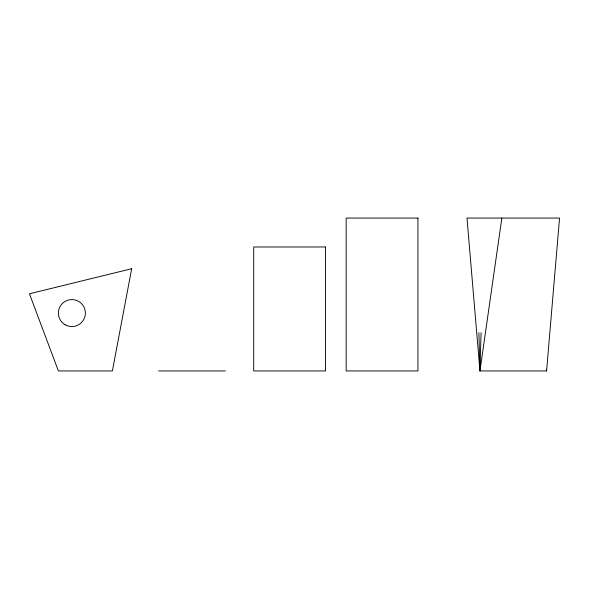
<?xml version="1.0" encoding="UTF-8"?>
<svg xmlns="http://www.w3.org/2000/svg" width="589" height="589" viewBox="0 0 589 589"><rect width="100%" height="100%" fill="white"/><g stroke="black" fill="none" stroke-linecap="round" stroke-linejoin="round"><path stroke-width="0.88" d="M501.85 218.063L479.954 370.937L466.989 218.063L559.55 218.063L546.585 370.937L479.954 370.937L481.073 332.719M158.677 370.937L225.3 370.937M546.334 369.2L546.585 370.937M478.894 332.719L479.954 370.937M131.678 268.717L112.389 370.937L58.385 370.937L29.45 293.786L131.678 268.717M417.947 218.063L346.155 218.063L346.155 370.937L417.947 370.937L417.947 218.063M325.496 246.982L253.712 246.982L253.712 370.937L325.496 370.937L325.496 246.982M65.129 324.767A13.503 13.503 0 0 0 85.383 313.076A13.503 13.503 0 0 0 65.129 301.384A13.503 13.503 0 0 0 65.129 324.767"/></g></svg>
